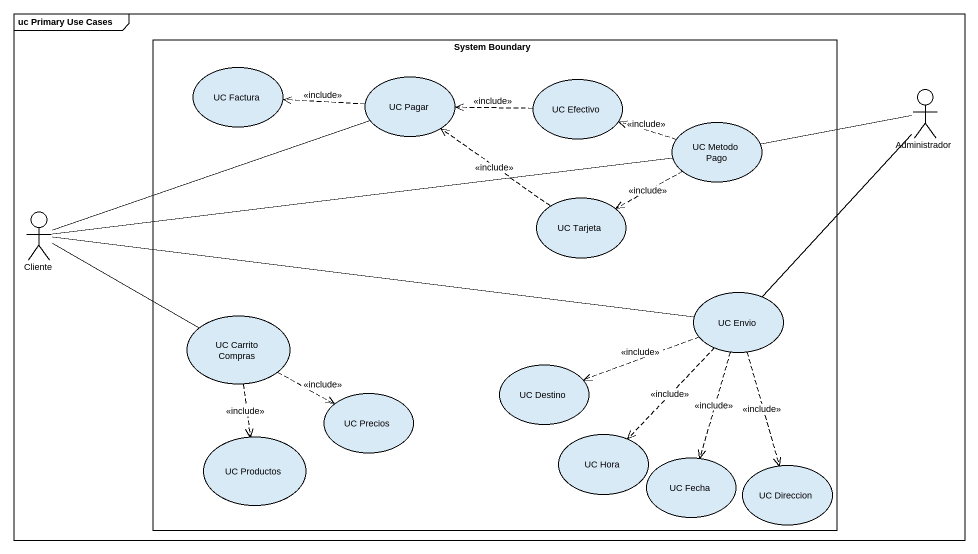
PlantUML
@startuml
mainframe uc Primary Use Cases
rectangle "System Boundary" as System_Boundary {
  usecase "UC Factura" as UC_Factura
  usecase "UC Pagar" as UC_Pagar
  usecase "UC Efectivo" as UC_Efectivo
  usecase "UC Metodo Pago" as UC_Metodo_Pago
  usecase "UC Tarjeta" as UC_Tarjeta
  usecase "UC Envio" as UC_Envio
  usecase "UC Carrito Compras" as UC_Carrito_Compras
  usecase "UC Destino" as UC_Destino
  usecase "UC Precios" as UC_Precios
  usecase "UC Productos" as UC_Productos
  usecase "UC Hora" as UC_Hora
  usecase "UC Fecha" as UC_Fecha
  usecase "UC Direccion" as UC_Direccion
}
actor Administrador
actor Cliente
UC_Pagar .left.> UC_Factura : <<include>>
UC_Pagar -left- Cliente
UC_Efectivo .left.> UC_Pagar : <<include>>
Administrador -left- UC_Metodo_Pago
Administrador -- UC_Envio
UC_Metodo_Pago .left.> UC_Efectivo : <<include>>
UC_Metodo_Pago .left.> UC_Tarjeta : <<include>>
UC_Tarjeta .up.> UC_Pagar : <<include>>
Cliente -right- UC_Metodo_Pago
Cliente -right- UC_Envio
Cliente -right- UC_Carrito_Compras
UC_Envio .left.> UC_Destino : <<include>>
UC_Envio ..> UC_Hora : <<include>>
UC_Envio ..> UC_Fecha : <<include>>
UC_Envio ..> UC_Direccion : <<include>>
UC_Carrito_Compras .right.> UC_Precios : <<include>>
UC_Carrito_Compras ..> UC_Productos : <<include>>
@enduml
